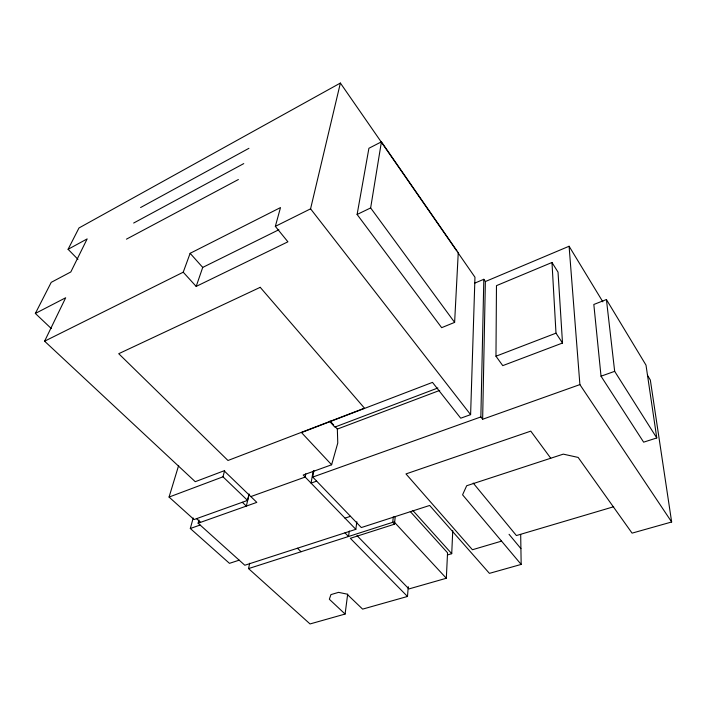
<?xml version="1.0" encoding="UTF-8"?>
<svg xmlns="http://www.w3.org/2000/svg" width="707" height="707" viewBox="0 0 707 707"><rect width="100%" height="100%" fill="white"/><g stroke="black" fill="none" stroke-linecap="round" stroke-linejoin="round"><path stroke-width="1.06" d="M495.969 356.213L496.473 285.646L551.981 262.483L558.026 272.124L562.507 343.028L502.757 365.634L495.969 356.213L555.994 333.165L551.981 262.483M485.364 281.545L569.091 246.248L579.899 384.599L482.642 419.26L485.364 281.545L483.818 279.292L474.68 283.162M482.642 419.26L480.857 416.936L483.818 279.292M198.976 520.007L198.11 523.207L244.816 565.247L355.842 529.331L303.206 475.024L331.618 464.773L301.491 432.569L432.481 382.381L460.725 418.208L470.606 414.647L474.963 277.224L457.986 252.726M447.522 554.933L451.729 553.687L452.745 530.674M357.008 535.614L408.929 588.931L446.329 578.255L447.549 552.803L410.281 511.532M454.619 322.383L458.251 252.726L381.427 141.842L368.913 148.267L357.106 214.468L441.663 327.668L454.619 322.383L370.645 207.929L381.427 141.842M249.704 563.214L248.537 568.596L310.037 623.945L345.096 614.056L329.338 599.253L330.938 594.605L338.565 592.36L346.978 594.101L362.611 609.125L407.479 596.469L408.257 586.704M407.479 596.469L350.327 538.31L394.488 524.187L395.231 516.455M394.488 524.187L392.747 522.305L393.286 516.835M355.842 529.331L356.832 521.713M345.096 614.056L347.685 594.092M349.285 531.054L348.542 536.498L344.963 532.848M520.688 534.43L521.165 564.416L489.421 573.368L429.662 505.452L361.33 527.555L312.75 477.075L313.899 470.57M313.166 471.154L311.053 483.12L316.648 481.131M305.778 473.805L305.177 477.057L250.826 496.579M178.668 465.409L169.061 497.065L194.045 519.548L247.565 500.397L249.058 493.954M249.05 494.37L246.336 506.088L242.333 502.27M275.341 226.364L280.502 207.575L190.13 253.318L183.228 272.204L196.175 286.415L287.908 241.812L275.341 226.364L310.576 208.839L340.385 83.055L456.722 250.914M169.061 497.065L222.979 476.818L224.64 470.438M239.178 560.174L229.466 563.346L190.307 528.509L193.214 517.966M331.618 464.773L337.769 443.033L337.345 429.087L335.153 426.666M196.175 286.415L202.723 267.414L278.876 229.731M198.11 523.207L256.818 502.368L224.092 470.782L195.247 481.697L44.603 341.189L65.689 297.753L35.35 313.448L51.284 328.534M35.35 313.448L51.222 282.349L70.824 271.948L87.147 238.913L68.093 249.297L77.956 259.336M68.093 249.297L78.981 227.972L340.385 83.055M140.596 207.531L248.926 148.32M133.658 223.041L243.756 163.6M126.447 239.16L238.374 179.525M44.603 341.189L183.228 272.204M357.106 214.468L370.645 207.929M606.42 299.547L593.827 304.47L601.03 376.204L643.635 442.167L656.776 437.951L646.004 365.139L606.42 299.547L614.666 371.334L656.776 437.951M437.889 387.984L334.809 427.099L329.683 421.416M337.345 429.087L439.727 390.397M312.75 477.075L480.857 416.936M601.03 376.204L614.666 371.334M190.307 528.509L200.134 525.027M344.998 518.143L350.513 516.313M248.537 568.596L392.747 522.305M613.676 506.742L516.41 535.553L473.204 483.058M501.563 541.129L472.426 549.737L405.977 473.92L530.78 431.129L550.744 458.233M647.471 375.32L650.334 380.03L671.65 521.987L632.076 533.14L578.149 457.429L563.285 454.133L466.673 485.744L462.581 494.812L521.165 564.416M196.528 518.664L200.585 522.332M222.979 476.818L247.565 500.397M297.426 548.225L301.085 551.734M393.923 521.704L446.329 578.255M330.054 421.01L333.695 425.048M412.817 510.445L451.729 553.687M190.13 253.318L202.723 267.414M509.049 534.306L520.909 548.614M310.576 208.839L470.606 414.647M579.899 384.599L671.65 521.987M555.994 333.165L562.507 343.028M569.091 246.248L602.85 301.836M260.22 287.325L118.723 353.703L227.981 460.487L364.485 408.169L260.22 287.325"/></g></svg>
